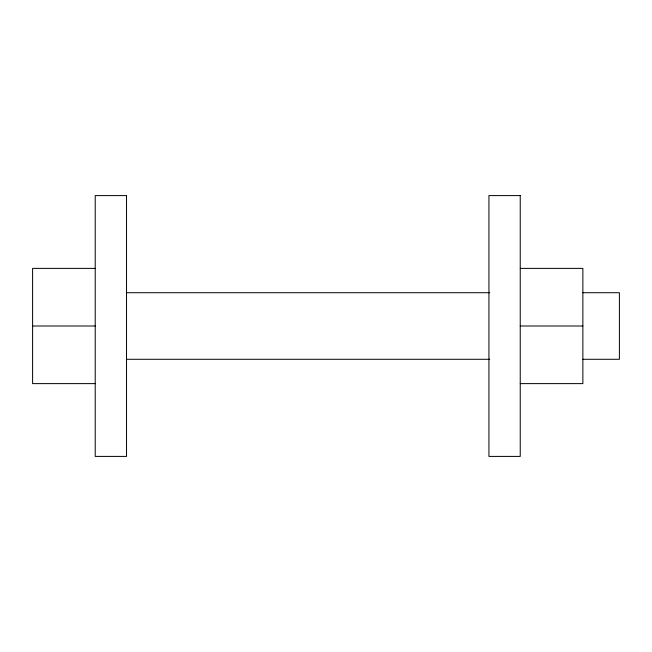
<?xml version="1.0" encoding="UTF-8"?>
<svg xmlns="http://www.w3.org/2000/svg" width="652" height="652" viewBox="0 0 652 652"><rect width="100%" height="100%" fill="white"/><g stroke="black" fill="none" stroke-linecap="round" stroke-linejoin="round"><path stroke-width="0.98" d="M95.216 268.38L32.6 268.38L32.6 383.62L95.216 383.62M520.239 268.38L582.864 268.38L582.864 383.62L520.239 383.62M126.529 292.715L489.717 292.715M582.864 292.715L619.4 292.715L619.4 359.285L582.864 359.285M32.6 326L95.216 326M520.239 326L582.864 326M126.529 359.285L489.717 359.285M126.529 195.592L95.216 195.592L95.216 456.408L126.529 456.408L126.529 195.592M520.239 195.592L488.935 195.592L488.935 456.408L520.239 456.408L520.239 195.592"/></g></svg>
